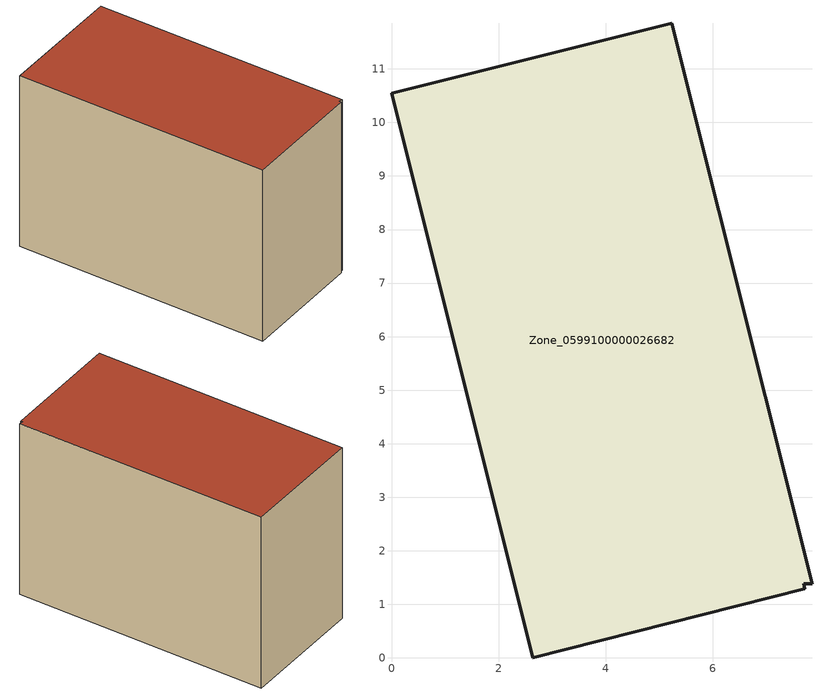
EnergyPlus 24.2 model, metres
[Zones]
Zone_0599100000026682
 floor ground (C_G): 7.85,1.39 7.69,1.39 7.72,1.29 2.63,0 0,10.54 5.23,11.86 z0
 wall outside (C_F): 7.85,1.39 5.23,11.86 0,10.54 2.63,0 7.72,1.29 7.69,1.39 7.85,1.39 z0:7.74
 roof outside (C_R): 7.69,1.39 7.85,1.39 5.23,11.86 0,10.54 2.63,0 7.72,1.29 z7.74
[BUILDING]
Pand.0599100000026682: North Axis=0; Terrain=City; Loads Convergence Tolerance Value=0.04; Temperature Convergence Tolerance Value=0.4; Solar Distribution=FullExterior; Maximum Number of Warmup Days=25; Minimum Number of Warmup Days=1
[Site:Location]
Rotterdam.The.Hague.AP_ZH_NLD Design_Conditions: Latitude=51.96; Longitude=4.45; Time Zone=1; Elevation=-4.5
[SITE:GROUNDTEMPERATURE:BUILDINGSURFACE]
18, 18, 18, 18, 18, 18, 18, 18, 18, 18, 18, 18
[MATERIAL] Thermal Absorptance=0.9; Solar Absorptance=0.7; Visible Absorptance=0.7
Name | Roughness | Thickness | Conductivity | Density | Specific Heat
G.TI.1975-1991 | MediumSmooth | 0.15 | 0.288461 | 540 | 1210
F.TI.1975-1991 | Rough | 0.3 | 0.230769 | 1920 | 840
R.TI.1975-1991 | MediumRough | 0.2 | 0.153846 | 1500 | 1000
[CONSTRUCTION]
C_G: G.TI.1975-1991
C_F: F.TI.1975-1991
C_R: R.TI.1975-1991
[ZONE]
Zone_0599100000026682: Type=1; Multiplier=1; Ceiling Height=Autocalculate; Volume=Autocalculate; Floor Area=autocalculate; Part of Total Floor Area=Yes
[ZONEINFILTRATION:DESIGNFLOWRATE]
Infil_Zone_0599100000026682: Zone or ZoneList or Space or SpaceList=Zone_0599100000026682; Schedule=AlwaysOn; Design Flow Rate Calculation Method=Flow/Area; Flow Rate per Floor Area=0.003; Constant Term Coefficient=1; Temperature Term Coefficient=0; Velocity Term Coefficient=0; Velocity Squared Term Coefficient=0
[HVACTEMPLATE:ZONE:IDEALLOADSAIRSYSTEM]
Zone_0599100000026682: Maximum Heating Supply Air Temperature=50; Minimum Cooling Supply Air Temperature=13; Maximum Heating Supply Air Humidity Ratio=0.0156; Minimum Cooling Supply Air Humidity Ratio=0.0077; Heating Limit=NoLimit; Cooling Limit=NoLimit; Dehumidification Control Type=ConstantSensibleHeatRatio; Cooling Sensible Heat Ratio=0.7; Dehumidification Setpoint=60; Humidification Control Type=None; Humidification Setpoint=30; Outdoor Air Method=None; Outdoor Air Flow Rate per Person=0.00944; Outdoor Air Flow Rate per Zone Floor Area=0; Outdoor Air Flow Rate per Zone=0; Demand Controlled Ventilation Type=None; Outdoor Air Economizer Type=NoEconomizer; Heat Recovery Type=None; Sensible Heat Recovery Effectiveness=0.7; Latent Heat Recovery Effectiveness=0.65
[ZONECONTROL:THERMOSTAT]
ThermostatControl_Zone_0599100000026682: Zone or ZoneList=Zone_0599100000026682; Control Type Schedule=DualSetpointControlType; Control 1=Thermostat_Zone_0599100000026682; Temperature Difference Between Cutout And Setpoint=0
[THERMOSTATSETPOINT:DUALSETPOINT]
Thermostat_Zone_0599100000026682: Heating Setpoint Temperature Schedule=HeatingSetpoint_Zone_0599100000026682; Cooling Setpoint Temperature Schedule=CoolingSetpoint_Zone_0599100000026682
[SCHEDULE:COMPACT]
HeatingSetpoint_Zone_0599100000026682: Through: 12/31, For: AllDays, Until: 24:00, 21
CoolingSetpoint_Zone_0599100000026682: Through: 12/31, For: AllDays, Until: 24:00, 24
DualSetpointControlType: Through: 12/31, For: AllDays, Until: 24:00, 4
AlwaysOn: Through: 12/31, For: AllDays, Until: 24:00, 1
